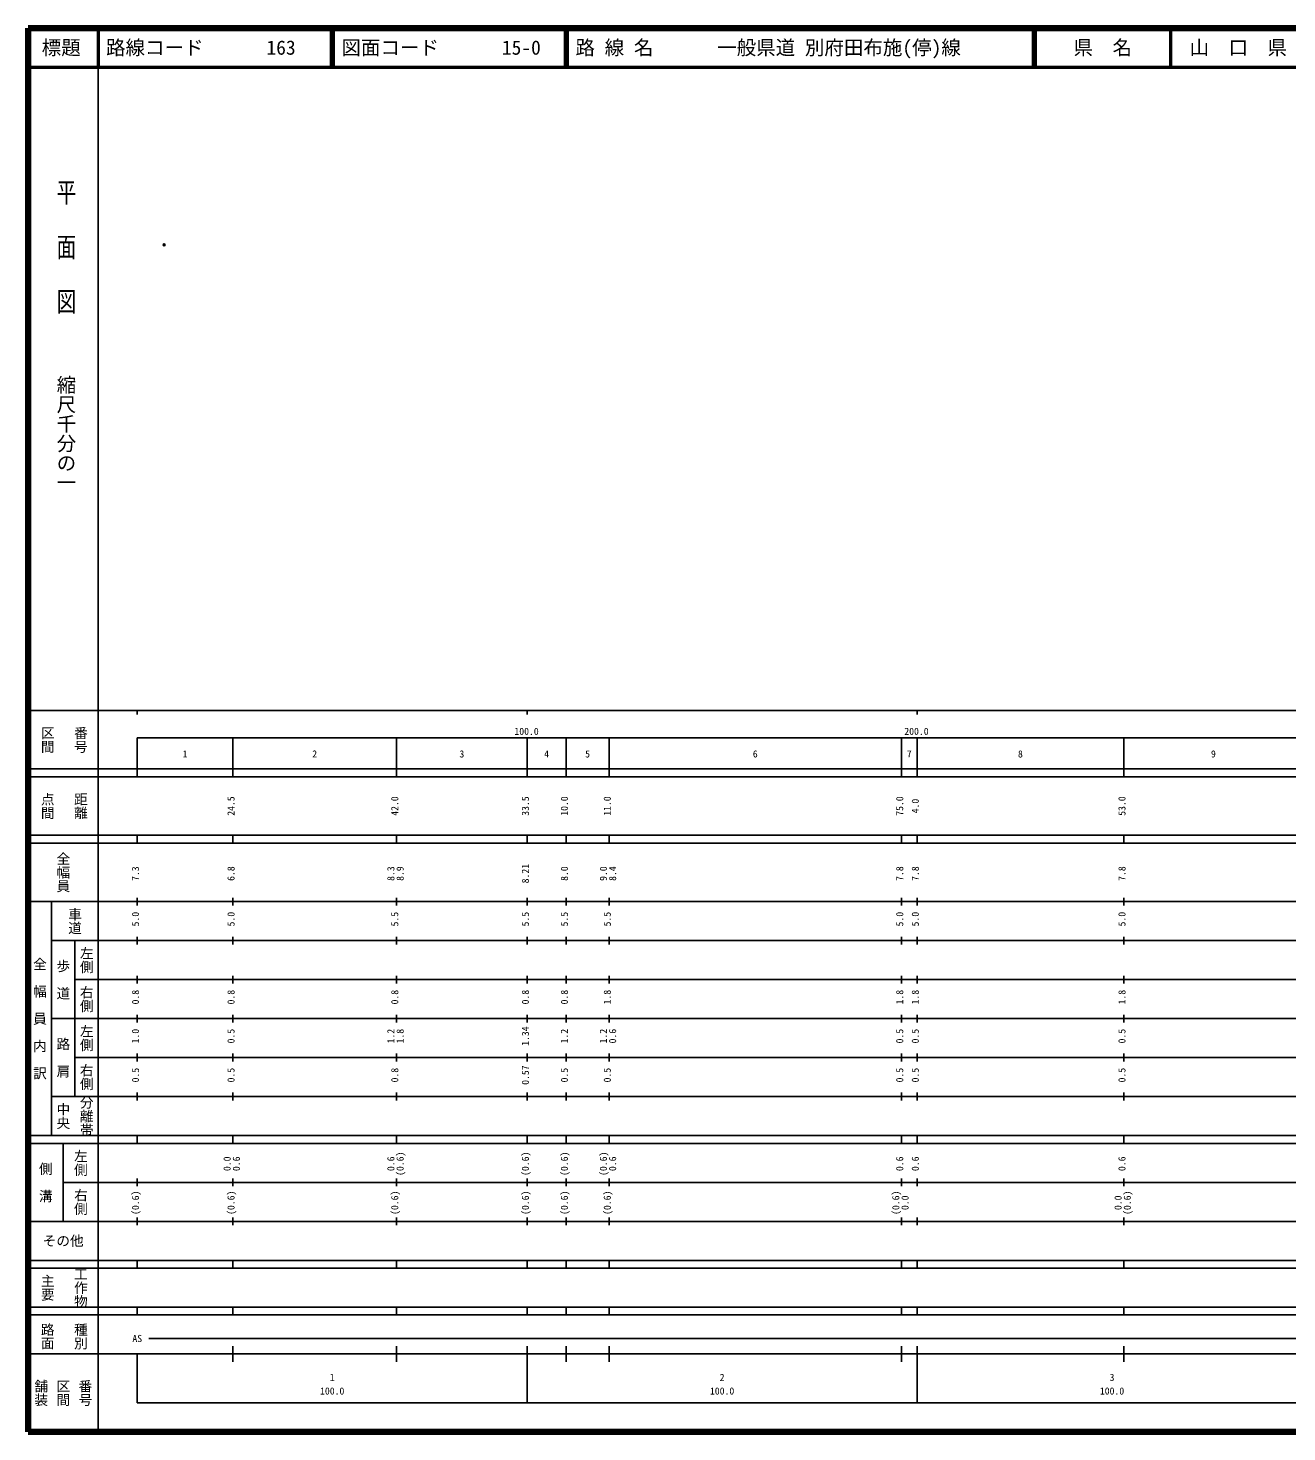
# Model space of a CAD drawing. Units: millimetres on the paper. Extents: x 40 to 680, y 20 to 380.
# Drawn here: x 40 to 362.9, y 20 to 380 of the extents above; entities that cross this region are included whole.
import ezdxf
from ezdxf.enums import TextEntityAlignment as Align

# ---------------------------------------------------------------- set-up
doc = ezdxf.new("R2010")
doc.units = ezdxf.units.MM
doc.header["$PDMODE"] = 32
doc.header["$PDSIZE"] = 0.5
doc.layers.add('M-OTRS', color=6, linetype='Continuous')
doc.layers.add('M-TTL-TXT', color=7, linetype='Continuous')
for name, color, linetype, lineweight in [('M-TTL', 2, 'Continuous', 140), ('M-TTL-BAND', 7, 'Continuous', 25), ('M-TTL-LINE', 7, 'Continuous', 50)]:
    doc.layers.add(name, color=color, linetype=linetype, lineweight=lineweight)
doc.styles.add('@ＭＳ ゴシック', font='')
doc.styles.add('ＭＳ ゴシック', font='')
doc.styles.get('@ＭＳ ゴシック').set_extended_font_data('@MS Gothic')
doc.styles.get('ＭＳ ゴシック').set_extended_font_data('MS Gothic')

msp = doc.modelspace()

# ---------------------------------------------------------------- linework, layer by layer
at = {"layer": 'M-OTRS'}
msp.add_point((74.881, 324.451), dxfattribs=at)
at = {"layer": 'M-TTL'}
for p, q in [((40, 380), (40, 20)), ((680, 380), (40, 380)), ((40, 20), (680, 20))]:
    msp.add_line(p, q, dxfattribs=at)
at = {"layer": 'M-TTL-BAND'}
for p, q in [((58, 370), (58, 20)), ((40, 205), (579, 205)), ((68, 205), (68, 204)), ((168, 205), (168, 204)), ((268, 205), (268, 204)), ((68, 198), (579, 198)), ((68, 198), (68, 188)), ((92.5, 188), (92.5, 198)), ((134.5, 188), (134.5, 198)), ((168, 188), (168, 198)), ((178, 188), (178, 198)), ((189, 188), (189, 198)), ((264, 188), (264, 198)), ((268, 188), (268, 198)), ((321, 188), (321, 198)), ((40, 190), (579, 190)), ((40, 188), (579, 188)), ((40, 173), (579, 173)), ((68, 171), (68, 173)), ((92.5, 171), (92.5, 173)), ((134.5, 171), (134.5, 173)), ((168, 171), (168, 173)), ((178, 171), (178, 173)), ((189, 171), (189, 173)), ((264, 171), (264, 173)), ((268, 171), (268, 173)), ((321, 171), (321, 173)), ((40, 171), (579, 171)), ((40, 156), (579, 156)), ((46, 96), (46, 156)), ((68, 155), (68, 157)), ((92.5, 155), (92.5, 157)), ((134.5, 155), (134.5, 157)), ((168, 155), (168, 157)), ((178, 155), (178, 157)), ((189, 155), (189, 157)), ((264, 155), (264, 157)), ((268, 155), (268, 157)), ((321, 155), (321, 157)), ((46, 146), (579, 146)), ((52, 146), (52, 106)), ((68, 145), (68, 147)), ((92.5, 145), (92.5, 147)), ((134.5, 145), (134.5, 147)), ((168, 145), (168, 147)), ((178, 145), (178, 147)), ((189, 145), (189, 147)), ((264, 145), (264, 147)), ((268, 145), (268, 147)), ((321, 145), (321, 147)), ((68, 135), (68, 137)), ((92.5, 135), (92.5, 137)), ((134.5, 135), (134.5, 137)), ((168, 135), (168, 137)), ((178, 135), (178, 137)), ((189, 135), (189, 137)), ((264, 135), (264, 137)), ((268, 135), (268, 137)), ((321, 135), (321, 137)), ((52, 136), (579, 136)), ((46, 126), (579, 126)), ((68, 125), (68, 127)), ((92.5, 125), (92.5, 127)), ((134.5, 125), (134.5, 127)), ((168, 125), (168, 127)), ((178, 125), (178, 127)), ((189, 125), (189, 127)), ((264, 125), (264, 127)), ((268, 125), (268, 127)), ((321, 125), (321, 127)), ((52, 116), (579, 116)), ((68, 115), (68, 117)), ((92.5, 115), (92.5, 117)), ((134.5, 115), (134.5, 117)), ((168, 115), (168, 117)), ((178, 115), (178, 117)), ((189, 115), (189, 117)), ((264, 115), (264, 117)), ((268, 115), (268, 117)), ((321, 115), (321, 117)), ((46, 106), (579, 106)), ((68, 105), (68, 107)), ((92.5, 105), (92.5, 107)), ((134.5, 105), (134.5, 107)), ((168, 105), (168, 107)), ((178, 105), (178, 107)), ((189, 105), (189, 107)), ((264, 105), (264, 107)), ((268, 105), (268, 107)), ((321, 105), (321, 107)), ((40, 96), (579, 96)), ((40, 94), (579, 94)), ((49, 94), (49, 74)), ((68, 94), (68, 96)), ((92.5, 94), (92.5, 96)), ((134.5, 94), (134.5, 96)), ((168, 94), (168, 96)), ((178, 94), (178, 96)), ((189, 94), (189, 96)), ((264, 94), (264, 96)), ((268, 94), (268, 96)), ((321, 94), (321, 96)), ((49, 84), (579, 84)), ((68, 83), (68, 85)), ((92.5, 83), (92.5, 85)), ((134.5, 83), (134.5, 85)), ((168, 83), (168, 85)), ((178, 83), (178, 85)), ((189, 83), (189, 85)), ((264, 83), (264, 85)), ((268, 83), (268, 85)), ((321, 83), (321, 85)), ((40, 74), (579, 74)), ((68, 73), (68, 75)), ((92.5, 73), (92.5, 75)), ((134.5, 73), (134.5, 75)), ((168, 73), (168, 75)), ((178, 73), (178, 75)), ((189, 73), (189, 75)), ((264, 73), (264, 75)), ((268, 73), (268, 75)), ((321, 73), (321, 75)), ((40, 64), (579, 64)), ((40, 62), (579, 62)), ((68, 62), (68, 64)), ((92.5, 62), (92.5, 64)), ((134.5, 62), (134.5, 64)), ((168, 62), (168, 64)), ((178, 62), (178, 64)), ((189, 62), (189, 64)), ((264, 62), (264, 64)), ((268, 62), (268, 64)), ((321, 62), (321, 64)), ((40, 52), (579, 52)), ((68, 50), (68, 52)), ((92.5, 50), (92.5, 52)), ((134.5, 50), (134.5, 52)), ((168, 50), (168, 52)), ((178, 50), (178, 52)), ((189, 50), (189, 52)), ((264, 50), (264, 52)), ((268, 50), (268, 52)), ((321, 50), (321, 52)), ((40, 50), (579, 50)), ((71, 44), (565, 44)), ((40, 40), (579, 40)), ((68, 40), (68, 27.5)), ((92.5, 38), (92.5, 42)), ((134.5, 38), (134.5, 42)), ((168, 27.5), (168, 42)), ((178, 38), (178, 42)), ((189, 38), (189, 42)), ((264, 38), (264, 42)), ((268, 27.5), (268, 42)), ((321, 38), (321, 42)), ((68, 27.5), (579, 27.5))]:
    msp.add_line(p, q, dxfattribs=at)
at = {"layer": 'M-TTL-LINE'}
for p, q in [((58, 380), (58, 370)), ((117.75, 380), (117.75, 370)), ((118.25, 380), (118.25, 370)), ((177.75, 380), (177.75, 370)), ((178.25, 380), (178.25, 370)), ((297.75, 380), (297.75, 370)), ((298.25, 380), (298.25, 370)), ((333, 380), (333, 370)), ((40, 370), (680, 370))]:
    msp.add_line(p, q, dxfattribs=at)

# ---------------------------------------------------------------- texts
at = {"layer": 'M-TTL-BAND', "style": '@ＭＳ ゴシック', "width": 1.4}
msp.add_text('平  面  図', height=3.666, rotation=270, dxfattribs=at).set_placement((49.777, 306.475), align=Align.MIDDLE_RIGHT)
at = {"layer": 'M-TTL-BAND', "style": '@ＭＳ ゴシック'}
msp.add_text('縮尺千分の一', height=3.666, rotation=270, dxfattribs=at).set_placement((49.777, 261.03), align=Align.MIDDLE_RIGHT)
for s, p in [('区間', (45, 197.5)), ('番号', (53.5, 197.5)), ('点間', (45, 180.5)), ('距離', (53.5, 180.5)), ('全幅員', (49, 163.5)), ('車道', (52, 151)), ('左側', (55, 141)), ('全\u3000幅\u3000員\u3000内\u3000訳', (43, 126)), ('歩\u3000道', (49, 136)), ('右側', (55, 131)), ('左側', (55, 121)), ('路\u3000肩', (49, 116)), ('右側', (55, 111)), ('分離帯', (55, 101)), ('中央', (49, 101)), ('左側', (53.5, 89)), ('側\u3000溝', (44.5, 84)), ('右側', (53.5, 79)), ('工作物', (53.5, 57)), ('主要', (45, 57)), ('路面', (45, 44.5)), ('種別', (53.5, 44.5)), ('舗装', (43.333, 30)), ('区間', (49, 30)), ('番号', (54.667, 30))]:
    msp.add_text(s, height=2.566, rotation=270, dxfattribs=at).set_placement(p, align=Align.MIDDLE_CENTER)
at = {"layer": 'M-TTL-BAND', "style": 'ＭＳ ゴシック'}
for s, p in [('100.0', (167.844, 198.195)), ('200.0', (267.844, 198.195)), ('1', (80.25, 192.405)), ('2', (113.5, 192.405)), ('3', (151.25, 192.405)), ('4', (173, 192.405)), ('5', (183.5, 192.405)), ('6', (226.5, 192.405)), ('7', (266, 192.405)), ('8', (294.5, 192.405)), ('9', (344, 192.405)), ('AS', (68, 42.5)), ('1', (118, 32.523)), ('2', (218, 32.523)), ('3', (318, 32.523)), ('100.0', (118, 29.033)), ('100.0', (218, 29.033)), ('100.0', (318, 29.033))]:
    msp.add_text(s, height=1.833, dxfattribs=at).set_placement(p, align=Align.BOTTOM_CENTER)
for s, p in [('24.5', (93.5, 180.5)), ('42.0', (135.5, 180.5)), ('33.5', (169, 180.5)), ('10.0', (179, 180.5)), ('11.0', (190, 180.5)), ('75.0', (265, 180.5)), ('4.0', (269, 180.5)), ('53.0', (322, 180.5)), ('7.3', (69, 163.174)), ('6.8', (93.5, 163.174)), ('8.3', (134.5, 163.174)), ('8.9', (136.87, 163.174)), ('8.21', (169, 163.174)), ('8.0', (179, 163.174)), ('9.0', (189, 163.174)), ('8.4', (191.37, 163.174)), ('7.8', (265, 163.174)), ('7.8', (269, 163.174)), ('7.8', (322, 163.174)), ('5.0', (69, 151.5)), ('5.0', (93.5, 151.5)), ('5.5', (135.5, 151.5)), ('5.5', (169, 151.5)), ('5.5', (179, 151.5)), ('5.5', (190, 151.5)), ('5.0', (265, 151.5)), ('5.0', (269, 151.5)), ('5.0', (322, 151.5)), ('0.8', (69, 131.5)), ('0.8', (93.5, 131.5)), ('0.8', (135.5, 131.5)), ('0.8', (169, 131.5)), ('0.8', (179, 131.5)), ('1.8', (190, 131.5)), ('1.8', (265, 131.5)), ('1.8', (269, 131.5)), ('1.8', (322, 131.5)), ('1.0', (69, 121.5)), ('0.5', (93.5, 121.5)), ('1.2', (134.5, 121.5)), ('1.8', (136.87, 121.5)), ('1.34', (169, 121.5)), ('1.2', (179, 121.5)), ('1.2', (189, 121.5)), ('0.6', (191.37, 121.5)), ('0.5', (265, 121.5)), ('0.5', (269, 121.5)), ('0.5', (322, 121.5)), ('0.5', (69, 111.5)), ('0.5', (93.5, 111.5)), ('0.8', (135.5, 111.5)), ('0.57', (169, 111.5)), ('0.5', (179, 111.5)), ('0.5', (190, 111.5)), ('0.5', (265, 111.5)), ('0.5', (269, 111.5)), ('0.5', (322, 111.5)), ('0.0', (92.5, 88.764)), ('0.6', (94.87, 88.764)), ('0.6', (134.5, 88.764)), ('(0.6)', (136.87, 88.764)), ('(0.6)', (169, 88.764)), ('(0.6)', (179, 88.764)), ('(0.6)', (189, 88.764)), ('0.6', (191.37, 88.764)), ('0.6', (265, 88.764)), ('0.6', (269, 88.764)), ('0.6', (322, 88.764)), ('(0.6)', (69, 78.764)), ('(0.6)', (93.5, 78.764)), ('(0.6)', (135.5, 78.764)), ('(0.6)', (169, 78.764)), ('(0.6)', (179, 78.764)), ('(0.6)', (190, 78.764)), ('(0.6)', (264, 78.764)), ('0.0', (266.37, 78.764)), ('0.0', (321, 78.764)), ('(0.6)', (323.37, 78.764))]:
    msp.add_text(s, height=1.833, rotation=90, dxfattribs=at).set_placement(p, align=Align.BOTTOM_CENTER)
msp.add_text('その他', height=2.566, dxfattribs=at).set_placement((49, 69), align=Align.MIDDLE_CENTER)
at = {"layer": 'M-TTL-TXT', "style": 'ＭＳ ゴシック'}
for s, p in [('標題', (48.5, 375)), ('県\u3000名', (315.625, 375)), ('山\u3000口\u3000県', (350.375, 375))]:
    msp.add_text(s, height=3.666, dxfattribs=at).set_placement(p, align=Align.MIDDLE_CENTER)
for s, p in [('路線コード', (60, 375)), ('163', (101.142, 375)), ('図面コード', (120.38, 375)), ('15-0', (161.521, 375)), ('路 線 名', (180.38, 375)), ('一般県道 別府田布施(停)線', (216.734, 375))]:
    msp.add_text(s, height=3.666, dxfattribs=at).set_placement(p, align=Align.MIDDLE_LEFT)

doc.saveas('drawing.dxf')
